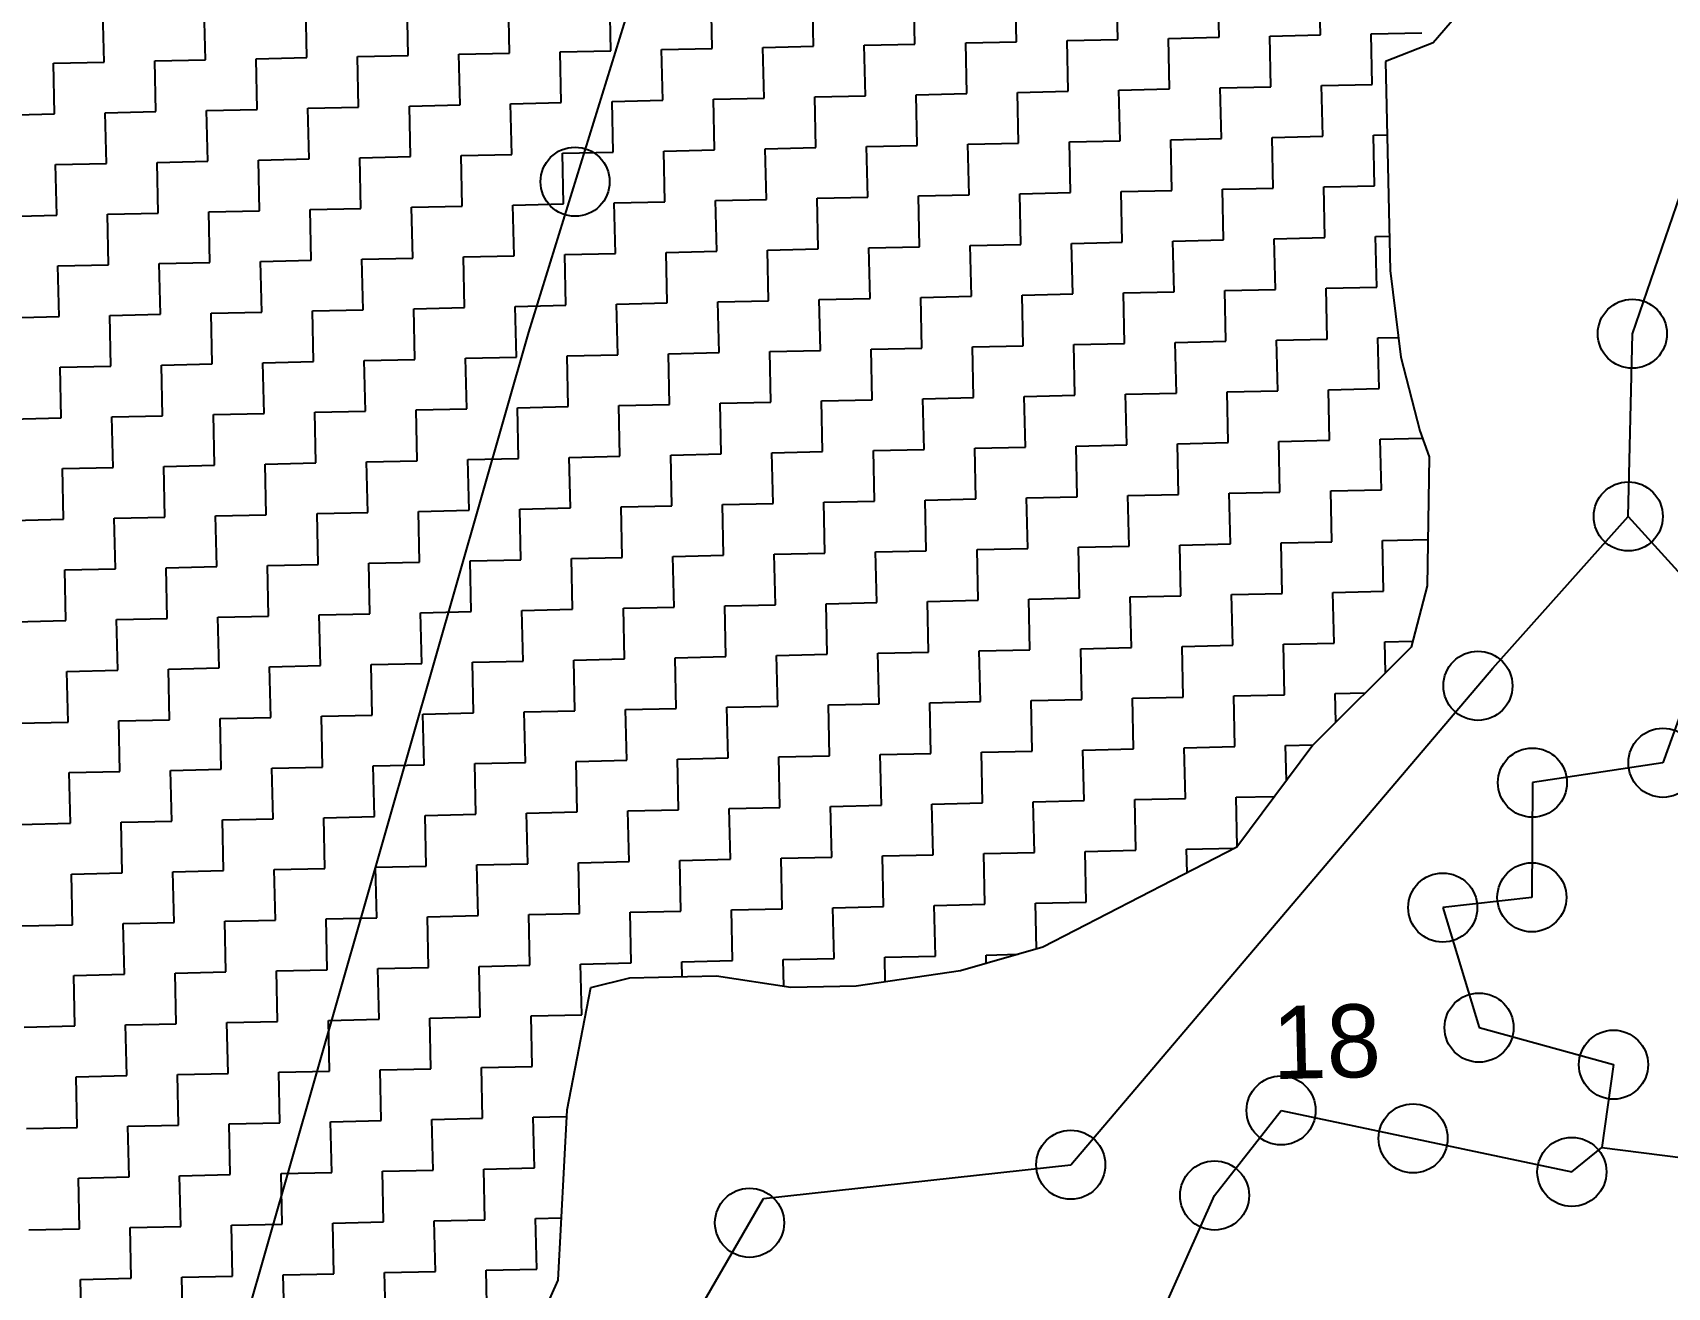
# Model space of a CAD drawing. Header units: metres. Extents: x 281463 to 283423, y 2096851 to 2099007.
# Drawn here: x 281958.3 to 282156.1, y 2097464.6 to 2097616.5 of the extents above; entities that cross this region are included whole.
import ezdxf
from ezdxf.enums import TextEntityAlignment as Align

# ---------------------------------------------------------------- set-up
doc = ezdxf.new("R2010")
doc.units = ezdxf.units.M
for name, color, linetype in [('POLY_HATCH', 12, 'Continuous'), ('POLY_PARCEL', 6, 'Continuous'), ('TEXT_PARCEL', 7, 'Continuous')]:
    doc.layers.add(name, color=color, linetype=linetype)
doc.styles.add('TEXT_MAP', font='')
doc.styles.get('TEXT_MAP').set_extended_font_data('Kruti Dev 050')

msp = doc.modelspace()

# ---------------------------------------------------------------- linework, layer by layer
for centre in [(282023.9, 2097598.43), (282151.83, 2097580.03), (282151.34, 2097557.92), (282133.15, 2097537.42), (282155.53, 2097528.1), (282139.74, 2097525.7), (282128.89, 2097510.58), (282139.67, 2097511.82), (282133.28, 2097496.05), (282149.55, 2097491.57), (282109.33, 2097486.03), (282125.3, 2097482.65), (282083.88, 2097479.46), (282144.51, 2097478.59), (282101.28, 2097475.74), (282045.01, 2097472.43)]:
    msp.add_circle(centre, 4.18)
at = {"layer": 'POLY_HATCH'}
for p, q in [((282141.6, 2097631.35), (282127.72, 2097615.23)), ((282127.72, 2097615.23), (282121.97, 2097612.99)), ((282121.97, 2097612.99), (282122.53, 2097587.7)), ((282122.53, 2097587.7), (282123.82, 2097577.19)), ((282123.82, 2097577.19), (282126.13, 2097568.28)), ((282126.13, 2097568.28), (282127.26, 2097565.14)), ((282127.26, 2097565.14), (282126.99, 2097549.53)), ((282126.99, 2097549.53), (282125.05, 2097542.1)), ((282125.05, 2097542.1), (282113.18, 2097530.24)), ((282113.18, 2097530.24), (282103.96, 2097517.91)), ((282103.96, 2097517.91), (282080.5, 2097505.79)), ((282080.5, 2097505.79), (282070.54, 2097502.93)), ((282070.54, 2097502.93), (282057.92, 2097501.07)), ((282025.76, 2097500.88), (282022.92, 2097486.05)), ((282030.48, 2097502.04), (282025.76, 2097500.88)), ((282041.02, 2097502.27), (282030.48, 2097502.04)), ((282050.02, 2097500.89), (282041.02, 2097502.27)), ((282057.92, 2097501.07), (282050.02, 2097500.89)), ((282022.92, 2097486.05), (282021.8, 2097465.47)), ((282021.8, 2097465.47), (282017.78, 2097456.42))]:
    msp.add_line(p, q, dxfattribs=at)
at = {"layer": 'POLY_HATCH', "linetype": 'Continuous'}
for p, q in [((282065.03, 2097615.09), (282064.9, 2097621.23)), ((282077.3, 2097615.37), (282077.16, 2097621.5)), ((282089.56, 2097615.64), (282089.43, 2097621.77)), ((282101.83, 2097615.92), (282101.69, 2097622.05)), ((282114.09, 2097616.19), (282113.96, 2097622.32)), ((281966.91, 2097612.9), (281966.78, 2097619.03)), ((281979.18, 2097613.17), (281979.04, 2097619.31)), ((281991.44, 2097613.45), (281991.31, 2097619.58)), ((282003.71, 2097613.72), (282003.57, 2097619.86)), ((282015.97, 2097614), (282015.84, 2097620.13)), ((282028.24, 2097614.27), (282028.1, 2097620.4)), ((282040.5, 2097614.55), (282040.37, 2097620.68)), ((282052.77, 2097614.82), (282052.63, 2097620.95)), ((282058.9, 2097614.96), (282065.03, 2097615.09)), ((282071.17, 2097615.23), (282077.3, 2097615.37)), ((282071.3, 2097609.1), (282071.17, 2097615.23)), ((282083.43, 2097615.5), (282089.56, 2097615.64)), ((282083.57, 2097609.37), (282083.43, 2097615.5)), ((282095.7, 2097615.78), (282101.83, 2097615.92)), ((282095.83, 2097609.65), (282095.7, 2097615.78)), ((282107.96, 2097616.05), (282114.09, 2097616.19)), ((282108.1, 2097609.92), (282107.96, 2097616.05)), ((282120.23, 2097616.33), (282126.36, 2097616.46)), ((282120.36, 2097610.19), (282120.23, 2097616.33)), ((281973.05, 2097613.04), (281979.18, 2097613.17)), ((281985.31, 2097613.31), (281991.44, 2097613.45)), ((281985.45, 2097607.18), (281985.31, 2097613.31)), ((281997.58, 2097613.59), (282003.71, 2097613.72)), ((281997.71, 2097607.45), (281997.58, 2097613.59)), ((282009.84, 2097613.86), (282015.97, 2097614)), ((282009.98, 2097607.73), (282009.84, 2097613.86)), ((282022.11, 2097614.13), (282028.24, 2097614.27)), ((282022.24, 2097608), (282022.11, 2097614.13)), ((282034.37, 2097614.41), (282040.5, 2097614.55)), ((282034.51, 2097608.28), (282034.37, 2097614.41)), ((282046.64, 2097614.68), (282052.77, 2097614.82)), ((282046.77, 2097608.55), (282046.64, 2097614.68)), ((282059.04, 2097608.82), (282058.9, 2097614.96)), ((281960.78, 2097612.76), (281966.91, 2097612.9)), ((281960.92, 2097606.63), (281960.78, 2097612.76)), ((281973.18, 2097606.91), (281973.05, 2097613.04)), ((282077.44, 2097609.23), (282083.57, 2097609.37)), ((282077.57, 2097603.1), (282077.44, 2097609.23)), ((282089.7, 2097609.51), (282095.83, 2097609.65)), ((282089.84, 2097603.38), (282089.7, 2097609.51)), ((282101.97, 2097609.78), (282108.1, 2097609.92)), ((282102.1, 2097603.65), (282101.97, 2097609.78)), ((282114.23, 2097610.06), (282120.36, 2097610.19)), ((282114.37, 2097603.92), (282114.23, 2097610.06)), ((281979.32, 2097607.04), (281985.45, 2097607.18)), ((281991.58, 2097607.32), (281997.71, 2097607.45)), ((281991.72, 2097601.18), (281991.58, 2097607.32)), ((282003.85, 2097607.59), (282009.98, 2097607.73)), ((282003.98, 2097601.46), (282003.85, 2097607.59)), ((282016.11, 2097607.86), (282022.24, 2097608)), ((282016.25, 2097601.73), (282016.11, 2097607.86)), ((282028.38, 2097608.14), (282034.51, 2097608.28)), ((282028.51, 2097602.01), (282028.38, 2097608.14)), ((282040.64, 2097608.41), (282046.77, 2097608.55)), ((282040.78, 2097602.28), (282040.64, 2097608.41)), ((282052.91, 2097608.69), (282059.04, 2097608.82)), ((282053.04, 2097602.55), (282052.91, 2097608.69)), ((282065.17, 2097608.96), (282071.3, 2097609.1)), ((282065.31, 2097602.83), (282065.17, 2097608.96)), ((281954.78, 2097606.49), (281960.92, 2097606.63)), ((281967.05, 2097606.77), (281973.18, 2097606.91)), ((281967.19, 2097600.64), (281967.05, 2097606.77)), ((281979.45, 2097600.91), (281979.32, 2097607.04)), ((282083.71, 2097603.24), (282089.84, 2097603.38)), ((282083.84, 2097597.11), (282083.71, 2097603.24)), ((282095.97, 2097603.51), (282102.1, 2097603.65)), ((282096.11, 2097597.38), (282095.97, 2097603.51)), ((282108.24, 2097603.79), (282114.37, 2097603.92)), ((282108.37, 2097597.66), (282108.24, 2097603.79)), ((282120.5, 2097604.06), (282122.17, 2097604.1)), ((282120.64, 2097597.93), (282120.5, 2097604.06)), ((281997.85, 2097601.32), (282003.98, 2097601.46)), ((281997.99, 2097595.19), (281997.85, 2097601.32)), ((282010.11, 2097601.6), (282016.25, 2097601.73)), ((282010.25, 2097595.46), (282010.11, 2097601.6)), ((282022.38, 2097601.87), (282028.51, 2097602.01)), ((282022.52, 2097595.74), (282022.38, 2097601.87)), ((282034.64, 2097602.14), (282040.78, 2097602.28)), ((282034.78, 2097596.01), (282034.64, 2097602.14)), ((282046.91, 2097602.42), (282053.04, 2097602.55)), ((282047.05, 2097596.28), (282046.91, 2097602.42)), ((282059.18, 2097602.69), (282065.31, 2097602.83)), ((282059.31, 2097596.56), (282059.18, 2097602.69)), ((282071.44, 2097602.97), (282077.57, 2097603.1)), ((282071.58, 2097596.83), (282071.44, 2097602.97)), ((281961.05, 2097600.5), (281967.19, 2097600.64)), ((281961.19, 2097594.37), (281961.05, 2097600.5)), ((281973.32, 2097600.77), (281979.45, 2097600.91)), ((281973.46, 2097594.64), (281973.32, 2097600.77)), ((281985.58, 2097601.05), (281991.72, 2097601.18)), ((281985.72, 2097594.91), (281985.58, 2097601.05)), ((282089.97, 2097597.24), (282096.11, 2097597.38)), ((282102.24, 2097597.52), (282108.37, 2097597.66)), ((282102.38, 2097591.39), (282102.24, 2097597.52)), ((282114.5, 2097597.79), (282120.64, 2097597.93)), ((282114.64, 2097591.66), (282114.5, 2097597.79)), ((282004.12, 2097595.33), (282010.25, 2097595.46)), ((282004.26, 2097589.19), (282004.12, 2097595.33)), ((282016.38, 2097595.6), (282022.52, 2097595.74)), ((282016.52, 2097589.47), (282016.38, 2097595.6)), ((282028.65, 2097595.87), (282034.78, 2097596.01)), ((282028.79, 2097589.74), (282028.65, 2097595.87)), ((282040.91, 2097596.15), (282047.05, 2097596.28)), ((282041.05, 2097590.02), (282040.91, 2097596.15)), ((282053.18, 2097596.42), (282059.31, 2097596.56)), ((282053.32, 2097590.29), (282053.18, 2097596.42)), ((282065.44, 2097596.7), (282071.58, 2097596.83)), ((282065.58, 2097590.56), (282065.44, 2097596.7)), ((282077.71, 2097596.97), (282083.84, 2097597.11)), ((282077.85, 2097590.84), (282077.71, 2097596.97)), ((282090.11, 2097591.11), (282089.97, 2097597.24)), ((281955.06, 2097594.23), (281961.19, 2097594.37)), ((281967.32, 2097594.5), (281973.46, 2097594.64)), ((281967.46, 2097588.37), (281967.32, 2097594.5)), ((281979.59, 2097594.78), (281985.72, 2097594.91)), ((281979.73, 2097588.64), (281979.59, 2097594.78)), ((281991.85, 2097595.05), (281997.99, 2097595.19)), ((281991.99, 2097588.92), (281991.85, 2097595.05)), ((282096.24, 2097591.25), (282102.38, 2097591.39)), ((282108.51, 2097591.52), (282114.64, 2097591.66)), ((282108.65, 2097585.39), (282108.51, 2097591.52)), ((282120.77, 2097591.8), (282122.44, 2097591.83)), ((282120.91, 2097585.66), (282120.77, 2097591.8)), ((282010.39, 2097589.33), (282016.52, 2097589.47)), ((282022.65, 2097589.6), (282028.79, 2097589.74)), ((282022.79, 2097583.47), (282022.65, 2097589.6)), ((282034.92, 2097589.88), (282041.05, 2097590.02)), ((282035.06, 2097583.75), (282034.92, 2097589.88)), ((282047.18, 2097590.15), (282053.32, 2097590.29)), ((282047.32, 2097584.02), (282047.18, 2097590.15)), ((282059.45, 2097590.43), (282065.58, 2097590.56)), ((282059.59, 2097584.29), (282059.45, 2097590.43)), ((282071.71, 2097590.7), (282077.85, 2097590.84)), ((282071.85, 2097584.57), (282071.71, 2097590.7)), ((282083.98, 2097590.97), (282090.11, 2097591.11)), ((282084.12, 2097584.84), (282083.98, 2097590.97)), ((282096.38, 2097585.12), (282096.24, 2097591.25)), ((281961.33, 2097588.23), (281967.46, 2097588.37)), ((281961.47, 2097582.1), (281961.33, 2097588.23)), ((281973.59, 2097588.51), (281979.73, 2097588.64)), ((281973.73, 2097582.38), (281973.59, 2097588.51)), ((281985.86, 2097588.78), (281991.99, 2097588.92)), ((281986, 2097582.65), (281985.86, 2097588.78)), ((281998.12, 2097589.06), (282004.26, 2097589.19)), ((281998.26, 2097582.92), (281998.12, 2097589.06)), ((282010.53, 2097583.2), (282010.39, 2097589.33)), ((282102.51, 2097585.25), (282108.65, 2097585.39)), ((282114.78, 2097585.53), (282120.91, 2097585.66)), ((282114.92, 2097579.39), (282114.78, 2097585.53)), ((282016.66, 2097583.33), (282022.79, 2097583.47)), ((282028.92, 2097583.61), (282035.06, 2097583.75)), ((282029.06, 2097577.48), (282028.92, 2097583.61)), ((282041.19, 2097583.88), (282047.32, 2097584.02)), ((282041.33, 2097577.75), (282041.19, 2097583.88)), ((282053.45, 2097584.16), (282059.59, 2097584.29)), ((282053.59, 2097578.02), (282053.45, 2097584.16)), ((282065.72, 2097584.43), (282071.85, 2097584.57)), ((282065.86, 2097578.3), (282065.72, 2097584.43)), ((282077.98, 2097584.7), (282084.12, 2097584.84)), ((282078.12, 2097578.57), (282077.98, 2097584.7)), ((282090.25, 2097584.98), (282096.38, 2097585.12)), ((282090.39, 2097578.85), (282090.25, 2097584.98)), ((282102.65, 2097579.12), (282102.51, 2097585.25)), ((281955.33, 2097581.96), (281961.47, 2097582.1)), ((281967.6, 2097582.24), (281973.73, 2097582.38)), ((281967.74, 2097576.11), (281967.6, 2097582.24)), ((281979.86, 2097582.51), (281986, 2097582.65)), ((281980, 2097576.38), (281979.86, 2097582.51)), ((281992.13, 2097582.79), (281998.26, 2097582.92)), ((281992.27, 2097576.65), (281992.13, 2097582.79)), ((282004.39, 2097583.06), (282010.53, 2097583.2)), ((282004.53, 2097576.93), (282004.39, 2097583.06)), ((282016.8, 2097577.2), (282016.66, 2097583.33)), ((282121.05, 2097579.53), (282123.53, 2097579.59)), ((282121.19, 2097573.4), (282121.05, 2097579.53)), ((282022.93, 2097577.34), (282029.06, 2097577.48)), ((282035.19, 2097577.61), (282041.33, 2097577.75)), ((282035.33, 2097571.48), (282035.19, 2097577.61)), ((282047.46, 2097577.89), (282053.59, 2097578.02)), ((282047.6, 2097571.75), (282047.46, 2097577.89)), ((282059.72, 2097578.16), (282065.86, 2097578.3)), ((282059.86, 2097572.03), (282059.72, 2097578.16)), ((282071.99, 2097578.44), (282078.12, 2097578.57)), ((282072.13, 2097572.3), (282071.99, 2097578.44)), ((282084.25, 2097578.71), (282090.39, 2097578.85)), ((282084.39, 2097572.58), (282084.25, 2097578.71)), ((282096.52, 2097578.98), (282102.65, 2097579.12)), ((282096.66, 2097572.85), (282096.52, 2097578.98)), ((282108.78, 2097579.26), (282114.92, 2097579.39)), ((282108.92, 2097573.12), (282108.78, 2097579.26)), ((281961.6, 2097575.97), (281967.74, 2097576.11)), ((281961.74, 2097569.84), (281961.6, 2097575.97)), ((281973.87, 2097576.24), (281980, 2097576.38)), ((281974, 2097570.11), (281973.87, 2097576.24)), ((281986.13, 2097576.52), (281992.27, 2097576.65)), ((281986.27, 2097570.38), (281986.13, 2097576.52)), ((281998.4, 2097576.79), (282004.53, 2097576.93)), ((281998.53, 2097570.66), (281998.4, 2097576.79)), ((282010.66, 2097577.06), (282016.8, 2097577.2)), ((282010.8, 2097570.93), (282010.66, 2097577.06)), ((282023.07, 2097571.21), (282022.93, 2097577.34)), ((282041.46, 2097571.62), (282047.6, 2097571.75)), ((282041.6, 2097565.49), (282041.46, 2097571.62)), ((282053.73, 2097571.89), (282059.86, 2097572.03)), ((282053.86, 2097565.76), (282053.73, 2097571.89)), ((282065.99, 2097572.17), (282072.13, 2097572.3)), ((282066.13, 2097566.03), (282065.99, 2097572.17)), ((282078.26, 2097572.44), (282084.39, 2097572.58)), ((282078.39, 2097566.31), (282078.26, 2097572.44)), ((282090.52, 2097572.71), (282096.66, 2097572.85)), ((282090.66, 2097566.58), (282090.52, 2097572.71)), ((282102.79, 2097572.99), (282108.92, 2097573.12)), ((282102.92, 2097566.86), (282102.79, 2097572.99)), ((282115.05, 2097573.26), (282121.19, 2097573.4)), ((282115.19, 2097567.13), (282115.05, 2097573.26)), ((281955.61, 2097569.7), (281961.74, 2097569.84)), ((281967.87, 2097569.97), (281974, 2097570.11)), ((281968.01, 2097563.84), (281967.87, 2097569.97)), ((281980.14, 2097570.25), (281986.27, 2097570.38)), ((281980.27, 2097564.11), (281980.14, 2097570.25)), ((281992.4, 2097570.52), (281998.53, 2097570.66)), ((281992.54, 2097564.39), (281992.4, 2097570.52)), ((282004.67, 2097570.8), (282010.8, 2097570.93)), ((282004.8, 2097564.66), (282004.67, 2097570.8)), ((282016.93, 2097571.07), (282023.07, 2097571.21)), ((282017.07, 2097564.94), (282016.93, 2097571.07)), ((282029.2, 2097571.34), (282035.33, 2097571.48)), ((282029.33, 2097565.21), (282029.2, 2097571.34)), ((282047.73, 2097565.62), (282053.86, 2097565.76)), ((282047.87, 2097559.49), (282047.73, 2097565.62)), ((282060, 2097565.9), (282066.13, 2097566.03)), ((282060.13, 2097559.76), (282060, 2097565.9)), ((282072.26, 2097566.17), (282078.39, 2097566.31)), ((282072.4, 2097560.04), (282072.26, 2097566.17)), ((282084.53, 2097566.44), (282090.66, 2097566.58)), ((282084.66, 2097560.31), (282084.53, 2097566.44)), ((282096.79, 2097566.72), (282102.92, 2097566.86)), ((282096.93, 2097560.59), (282096.79, 2097566.72)), ((282109.06, 2097566.99), (282115.19, 2097567.13)), ((282109.19, 2097560.86), (282109.06, 2097566.99)), ((282121.32, 2097567.27), (282126.45, 2097567.38)), ((282121.46, 2097561.13), (282121.32, 2097567.27)), ((281961.88, 2097563.7), (281968.01, 2097563.84)), ((281962.01, 2097557.57), (281961.88, 2097563.7)), ((281974.14, 2097563.98), (281980.27, 2097564.11)), ((281974.28, 2097557.85), (281974.14, 2097563.98)), ((281986.41, 2097564.25), (281992.54, 2097564.39)), ((281986.54, 2097558.12), (281986.41, 2097564.25)), ((281998.67, 2097564.53), (282004.8, 2097564.66)), ((281998.81, 2097558.39), (281998.67, 2097564.53)), ((282010.94, 2097564.8), (282017.07, 2097564.94)), ((282011.07, 2097558.67), (282010.94, 2097564.8)), ((282023.2, 2097565.07), (282029.33, 2097565.21)), ((282023.34, 2097558.94), (282023.2, 2097565.07)), ((282035.47, 2097565.35), (282041.6, 2097565.49)), ((282035.6, 2097559.22), (282035.47, 2097565.35)), ((282054, 2097559.63), (282060.13, 2097559.76)), ((282066.27, 2097559.9), (282072.4, 2097560.04)), ((282066.4, 2097553.77), (282066.27, 2097559.9)), ((282078.53, 2097560.17), (282084.66, 2097560.31)), ((282078.67, 2097554.04), (282078.53, 2097560.17)), ((282090.8, 2097560.45), (282096.93, 2097560.59)), ((282090.93, 2097554.32), (282090.8, 2097560.45)), ((282103.06, 2097560.72), (282109.19, 2097560.86)), ((282103.2, 2097554.59), (282103.06, 2097560.72)), ((282115.33, 2097561), (282121.46, 2097561.13)), ((282115.46, 2097554.86), (282115.33, 2097561)), ((281968.15, 2097557.71), (281974.28, 2097557.85)), ((281968.28, 2097551.58), (281968.15, 2097557.71)), ((281980.41, 2097557.98), (281986.54, 2097558.12)), ((281980.55, 2097551.85), (281980.41, 2097557.98)), ((281992.68, 2097558.26), (281998.81, 2097558.39)), ((281992.81, 2097552.12), (281992.68, 2097558.26)), ((282004.94, 2097558.53), (282011.07, 2097558.67)), ((282005.08, 2097552.4), (282004.94, 2097558.53)), ((282017.21, 2097558.8), (282023.34, 2097558.94)), ((282017.34, 2097552.67), (282017.21, 2097558.8)), ((282029.47, 2097559.08), (282035.6, 2097559.22)), ((282029.61, 2097552.95), (282029.47, 2097559.08)), ((282041.74, 2097559.35), (282047.87, 2097559.49)), ((282041.87, 2097553.22), (282041.74, 2097559.35)), ((282054.14, 2097553.49), (282054, 2097559.63)), ((281955.88, 2097557.43), (281962.01, 2097557.57)), ((282060.27, 2097553.63), (282066.4, 2097553.77)), ((282072.54, 2097553.91), (282078.67, 2097554.04)), ((282072.67, 2097547.77), (282072.54, 2097553.91)), ((282084.8, 2097554.18), (282090.93, 2097554.32)), ((282084.94, 2097548.05), (282084.8, 2097554.18)), ((282097.07, 2097554.45), (282103.2, 2097554.59)), ((282097.2, 2097548.32), (282097.07, 2097554.45)), ((282109.33, 2097554.73), (282115.46, 2097554.86)), ((282109.47, 2097548.59), (282109.33, 2097554.73)), ((282121.6, 2097555), (282127.09, 2097555.12)), ((282121.73, 2097548.87), (282121.6, 2097555)), ((281974.42, 2097551.71), (281980.55, 2097551.85)), ((281986.68, 2097551.99), (281992.81, 2097552.12)), ((281986.82, 2097545.85), (281986.68, 2097551.99)), ((281998.95, 2097552.26), (282005.08, 2097552.4)), ((281999.08, 2097546.13), (281998.95, 2097552.26)), ((282011.21, 2097552.53), (282017.34, 2097552.67)), ((282011.35, 2097546.4), (282011.21, 2097552.53)), ((282023.48, 2097552.81), (282029.61, 2097552.95)), ((282023.61, 2097546.68), (282023.48, 2097552.81)), ((282035.74, 2097553.08), (282041.87, 2097553.22)), ((282035.88, 2097546.95), (282035.74, 2097553.08)), ((282048.01, 2097553.36), (282054.14, 2097553.49)), ((282048.14, 2097547.22), (282048.01, 2097553.36)), ((282060.41, 2097547.5), (282060.27, 2097553.63)), ((281962.15, 2097551.44), (281968.28, 2097551.58)), ((281962.29, 2097545.31), (281962.15, 2097551.44)), ((281974.55, 2097545.58), (281974.42, 2097551.71)), ((282078.81, 2097547.91), (282084.94, 2097548.05)), ((282078.94, 2097541.78), (282078.81, 2097547.91)), ((282091.07, 2097548.18), (282097.2, 2097548.32)), ((282091.21, 2097542.05), (282091.07, 2097548.18)), ((282103.34, 2097548.46), (282109.47, 2097548.59)), ((282103.47, 2097542.33), (282103.34, 2097548.46)), ((282115.6, 2097548.73), (282121.73, 2097548.87)), ((282115.74, 2097542.6), (282115.6, 2097548.73)), ((281980.69, 2097545.72), (281986.82, 2097545.85)), ((281992.95, 2097545.99), (281999.08, 2097546.13)), ((281993.09, 2097539.86), (281992.95, 2097545.99)), ((282005.22, 2097546.27), (282011.35, 2097546.4)), ((282005.35, 2097540.13), (282005.22, 2097546.27)), ((282017.48, 2097546.54), (282023.61, 2097546.68)), ((282017.62, 2097540.41), (282017.48, 2097546.54)), ((282029.75, 2097546.81), (282035.88, 2097546.95)), ((282029.88, 2097540.68), (282029.75, 2097546.81)), ((282042.01, 2097547.09), (282048.14, 2097547.22)), ((282042.15, 2097540.95), (282042.01, 2097547.09)), ((282054.28, 2097547.36), (282060.41, 2097547.5)), ((282054.41, 2097541.23), (282054.28, 2097547.36)), ((282066.54, 2097547.64), (282072.67, 2097547.77)), ((282066.68, 2097541.5), (282066.54, 2097547.64)), ((281956.16, 2097545.17), (281962.29, 2097545.31)), ((281968.42, 2097545.44), (281974.55, 2097545.58)), ((281968.56, 2097539.31), (281968.42, 2097545.44)), ((281980.82, 2097539.58), (281980.69, 2097545.72)), ((282085.08, 2097541.91), (282091.21, 2097542.05)), ((282085.21, 2097535.78), (282085.08, 2097541.91)), ((282097.34, 2097542.19), (282103.47, 2097542.33)), ((282097.48, 2097536.06), (282097.34, 2097542.19)), ((282109.61, 2097542.46), (282115.74, 2097542.6)), ((282109.74, 2097536.33), (282109.61, 2097542.46)), ((282121.87, 2097542.74), (282125.23, 2097542.81)), ((282121.95, 2097539.01), (282121.87, 2097542.74)), ((281999.22, 2097540), (282005.35, 2097540.13)), ((281999.36, 2097533.86), (281999.22, 2097540)), ((282011.49, 2097540.27), (282017.62, 2097540.41)), ((282011.62, 2097534.14), (282011.49, 2097540.27)), ((282023.75, 2097540.54), (282029.88, 2097540.68)), ((282023.89, 2097534.41), (282023.75, 2097540.54)), ((282036.02, 2097540.82), (282042.15, 2097540.95)), ((282036.15, 2097534.69), (282036.02, 2097540.82)), ((282048.28, 2097541.09), (282054.41, 2097541.23)), ((282048.42, 2097534.96), (282048.28, 2097541.09)), ((282060.55, 2097541.37), (282066.68, 2097541.5)), ((282060.68, 2097535.23), (282060.55, 2097541.37)), ((282072.81, 2097541.64), (282078.94, 2097541.78)), ((282072.95, 2097535.51), (282072.81, 2097541.64)), ((281962.42, 2097539.17), (281968.56, 2097539.31)), ((281962.56, 2097533.04), (281962.42, 2097539.17)), ((281974.69, 2097539.45), (281980.82, 2097539.58)), ((281974.83, 2097533.31), (281974.69, 2097539.45)), ((281986.95, 2097539.72), (281993.09, 2097539.86)), ((281987.09, 2097533.59), (281986.95, 2097539.72)), ((282091.35, 2097535.92), (282097.48, 2097536.06)), ((282103.61, 2097536.19), (282109.74, 2097536.33)), ((282103.75, 2097530.06), (282103.61, 2097536.19)), ((282115.88, 2097536.47), (282119.49, 2097536.55)), ((282115.95, 2097533.01), (282115.88, 2097536.47)), ((282005.49, 2097534), (282011.62, 2097534.14)), ((282005.63, 2097527.87), (282005.49, 2097534)), ((282017.75, 2097534.27), (282023.89, 2097534.41)), ((282017.89, 2097528.14), (282017.75, 2097534.27)), ((282030.02, 2097534.55), (282036.15, 2097534.69)), ((282030.16, 2097528.42), (282030.02, 2097534.55)), ((282042.28, 2097534.82), (282048.42, 2097534.96)), ((282042.42, 2097528.69), (282042.28, 2097534.82)), ((282054.55, 2097535.1), (282060.68, 2097535.23)), ((282054.69, 2097528.96), (282054.55, 2097535.1)), ((282066.81, 2097535.37), (282072.95, 2097535.51)), ((282066.95, 2097529.24), (282066.81, 2097535.37)), ((282079.08, 2097535.64), (282085.21, 2097535.78)), ((282079.22, 2097529.51), (282079.08, 2097535.64)), ((282091.48, 2097529.79), (282091.35, 2097535.92)), ((281956.43, 2097532.9), (281962.56, 2097533.04)), ((281968.69, 2097533.18), (281974.83, 2097533.31)), ((281968.83, 2097527.05), (281968.69, 2097533.18)), ((281980.96, 2097533.45), (281987.09, 2097533.59)), ((281981.1, 2097527.32), (281980.96, 2097533.45)), ((281993.22, 2097533.73), (281999.36, 2097533.86)), ((281993.36, 2097527.59), (281993.22, 2097533.73)), ((282097.61, 2097529.92), (282103.75, 2097530.06)), ((282109.88, 2097530.2), (282113.21, 2097530.27)), ((282109.97, 2097525.95), (282109.88, 2097530.2)), ((282011.76, 2097528), (282017.89, 2097528.14)), ((282024.02, 2097528.28), (282030.16, 2097528.42)), ((282024.16, 2097522.15), (282024.02, 2097528.28)), ((282036.29, 2097528.55), (282042.42, 2097528.69)), ((282036.43, 2097522.42), (282036.29, 2097528.55)), ((282048.55, 2097528.83), (282054.69, 2097528.96)), ((282048.69, 2097522.69), (282048.55, 2097528.83)), ((282060.82, 2097529.1), (282066.95, 2097529.24)), ((282060.96, 2097522.97), (282060.82, 2097529.1)), ((282073.08, 2097529.37), (282079.22, 2097529.51)), ((282073.22, 2097523.24), (282073.08, 2097529.37)), ((282085.35, 2097529.65), (282091.48, 2097529.79)), ((282085.49, 2097523.52), (282085.35, 2097529.65)), ((282097.75, 2097523.79), (282097.61, 2097529.92)), ((281962.7, 2097526.91), (281968.83, 2097527.05)), ((281962.84, 2097520.78), (281962.7, 2097526.91)), ((281974.96, 2097527.18), (281981.1, 2097527.32)), ((281975.1, 2097521.05), (281974.96, 2097527.18)), ((281987.23, 2097527.46), (281993.36, 2097527.59)), ((281987.37, 2097521.32), (281987.23, 2097527.46)), ((281999.49, 2097527.73), (282005.63, 2097527.87)), ((281999.63, 2097521.6), (281999.49, 2097527.73)), ((282011.9, 2097521.87), (282011.76, 2097528)), ((282018.03, 2097522.01), (282024.16, 2097522.15)), ((282030.29, 2097522.28), (282036.43, 2097522.42)), ((282030.43, 2097516.15), (282030.29, 2097522.28)), ((282042.56, 2097522.56), (282048.69, 2097522.69)), ((282042.7, 2097516.42), (282042.56, 2097522.56)), ((282054.82, 2097522.83), (282060.96, 2097522.97)), ((282054.96, 2097516.7), (282054.82, 2097522.83)), ((282067.09, 2097523.11), (282073.22, 2097523.24)), ((282067.23, 2097516.97), (282067.09, 2097523.11)), ((282079.35, 2097523.38), (282085.49, 2097523.52)), ((282079.49, 2097517.25), (282079.35, 2097523.38)), ((282091.62, 2097523.65), (282097.75, 2097523.79)), ((282091.76, 2097517.52), (282091.62, 2097523.65)), ((282103.88, 2097523.93), (282108.54, 2097524.03)), ((282104.02, 2097517.98), (282103.88, 2097523.93)), ((281956.7, 2097520.64), (281962.84, 2097520.78)), ((281968.97, 2097520.91), (281975.1, 2097521.05)), ((281969.11, 2097514.78), (281968.97, 2097520.91)), ((281981.23, 2097521.19), (281987.37, 2097521.32)), ((281981.37, 2097515.05), (281981.23, 2097521.19)), ((281993.5, 2097521.46), (281999.63, 2097521.6)), ((281993.64, 2097515.33), (281993.5, 2097521.46)), ((282005.76, 2097521.74), (282011.9, 2097521.87)), ((282005.9, 2097515.6), (282005.76, 2097521.74)), ((282018.17, 2097515.88), (282018.03, 2097522.01)), ((282036.56, 2097516.29), (282042.7, 2097516.42)), ((282036.7, 2097510.16), (282036.56, 2097516.29)), ((282048.83, 2097516.56), (282054.96, 2097516.7)), ((282048.97, 2097510.43), (282048.83, 2097516.56)), ((282061.09, 2097516.84), (282067.23, 2097516.97)), ((282061.23, 2097510.7), (282061.09, 2097516.84)), ((282073.36, 2097517.11), (282079.49, 2097517.25)), ((282073.5, 2097510.98), (282073.36, 2097517.11)), ((282085.62, 2097517.38), (282091.76, 2097517.52)), ((282085.76, 2097511.25), (282085.62, 2097517.38)), ((282097.89, 2097517.66), (282103.73, 2097517.79)), ((282097.95, 2097514.8), (282097.89, 2097517.66)), ((281962.97, 2097514.64), (281969.11, 2097514.78)), ((281963.11, 2097508.51), (281962.97, 2097514.64)), ((281975.24, 2097514.92), (281981.37, 2097515.05)), ((281975.38, 2097508.78), (281975.24, 2097514.92)), ((281987.5, 2097515.19), (281993.64, 2097515.33)), ((281987.64, 2097509.06), (281987.5, 2097515.19)), ((281999.77, 2097515.47), (282005.9, 2097515.6)), ((281999.91, 2097509.33), (281999.77, 2097515.47)), ((282012.03, 2097515.74), (282018.17, 2097515.88)), ((282012.17, 2097509.61), (282012.03, 2097515.74)), ((282024.3, 2097516.01), (282030.43, 2097516.15)), ((282024.44, 2097509.88), (282024.3, 2097516.01)), ((282042.83, 2097510.29), (282048.97, 2097510.43)), ((282042.97, 2097504.16), (282042.83, 2097510.29)), ((282055.1, 2097510.57), (282061.23, 2097510.7)), ((282055.24, 2097504.43), (282055.1, 2097510.57)), ((282067.36, 2097510.84), (282073.5, 2097510.98)), ((282067.5, 2097504.71), (282067.36, 2097510.84)), ((282079.63, 2097511.11), (282085.76, 2097511.25)), ((282079.75, 2097505.57), (282079.63, 2097511.11)), ((281956.98, 2097508.37), (281963.11, 2097508.51)), ((281969.24, 2097508.65), (281975.38, 2097508.78)), ((281969.38, 2097502.52), (281969.24, 2097508.65)), ((281981.51, 2097508.92), (281987.64, 2097509.06)), ((281981.64, 2097502.79), (281981.51, 2097508.92)), ((281993.77, 2097509.2), (281999.91, 2097509.33)), ((281993.91, 2097503.06), (281993.77, 2097509.2)), ((282006.04, 2097509.47), (282012.17, 2097509.61)), ((282006.17, 2097503.34), (282006.04, 2097509.47)), ((282018.3, 2097509.74), (282024.44, 2097509.88)), ((282018.44, 2097503.61), (282018.3, 2097509.74)), ((282030.57, 2097510.02), (282036.7, 2097510.16)), ((282030.7, 2097503.89), (282030.57, 2097510.02)), ((282049.1, 2097504.3), (282055.24, 2097504.43)), ((282049.18, 2097501.02), (282049.1, 2097504.3)), ((282061.37, 2097504.57), (282067.5, 2097504.71)), ((282061.43, 2097501.59), (282061.37, 2097504.57)), ((282073.63, 2097504.84), (282077.51, 2097504.93)), ((282073.66, 2097503.82), (282073.63, 2097504.84)), ((281963.25, 2097502.38), (281969.38, 2097502.52)), ((281963.38, 2097496.25), (281963.25, 2097502.38)), ((281975.51, 2097502.65), (281981.64, 2097502.79)), ((281975.65, 2097496.52), (281975.51, 2097502.65)), ((281987.78, 2097502.93), (281993.91, 2097503.06)), ((281987.91, 2097496.79), (281987.78, 2097502.93)), ((282000.04, 2097503.2), (282006.17, 2097503.34)), ((282000.18, 2097497.07), (282000.04, 2097503.2)), ((282012.31, 2097503.47), (282018.44, 2097503.61)), ((282012.44, 2097497.34), (282012.31, 2097503.47)), ((282024.57, 2097503.75), (282030.7, 2097503.89)), ((282024.71, 2097497.62), (282024.57, 2097503.75)), ((282036.84, 2097504.02), (282042.97, 2097504.16)), ((282036.88, 2097502.18), (282036.84, 2097504.02)), ((281969.52, 2097496.38), (281975.65, 2097496.52)), ((281969.65, 2097490.25), (281969.52, 2097496.38)), ((281981.78, 2097496.66), (281987.91, 2097496.79)), ((281981.92, 2097490.52), (281981.78, 2097496.66)), ((281994.05, 2097496.93), (282000.18, 2097497.07)), ((281994.18, 2097490.8), (281994.05, 2097496.93)), ((282006.31, 2097497.2), (282012.44, 2097497.34)), ((282006.45, 2097491.07), (282006.31, 2097497.2)), ((282018.58, 2097497.48), (282024.71, 2097497.62)), ((282018.71, 2097491.35), (282018.58, 2097497.48)), ((281957.25, 2097496.11), (281963.38, 2097496.25)), ((281975.79, 2097490.39), (281981.92, 2097490.52)), ((281988.05, 2097490.66), (281994.18, 2097490.8)), ((281988.19, 2097484.53), (281988.05, 2097490.66)), ((282000.32, 2097490.94), (282006.45, 2097491.07)), ((282000.45, 2097484.8), (282000.32, 2097490.94)), ((282012.58, 2097491.21), (282018.71, 2097491.35)), ((282012.72, 2097485.08), (282012.58, 2097491.21)), ((281963.52, 2097490.11), (281969.65, 2097490.25)), ((281963.66, 2097483.98), (281963.52, 2097490.11)), ((281975.92, 2097484.25), (281975.79, 2097490.39)), ((281982.06, 2097484.39), (281988.19, 2097484.53)), ((281994.32, 2097484.67), (282000.45, 2097484.8)), ((281994.46, 2097478.53), (281994.32, 2097484.67)), ((282006.59, 2097484.94), (282012.72, 2097485.08)), ((282006.72, 2097478.81), (282006.59, 2097484.94)), ((282018.85, 2097485.21), (282022.88, 2097485.3)), ((282018.99, 2097479.08), (282018.85, 2097485.21)), ((281957.53, 2097483.84), (281963.66, 2097483.98)), ((281969.79, 2097484.12), (281975.92, 2097484.25)), ((281969.93, 2097477.99), (281969.79, 2097484.12)), ((281982.19, 2097478.26), (281982.06, 2097484.39)), ((282000.59, 2097478.67), (282006.72, 2097478.81)), ((282000.73, 2097472.54), (282000.59, 2097478.67)), ((282012.86, 2097478.94), (282018.99, 2097479.08)), ((282012.99, 2097472.81), (282012.86, 2097478.94)), ((281963.8, 2097477.85), (281969.93, 2097477.99)), ((281963.93, 2097471.72), (281963.8, 2097477.85)), ((281976.06, 2097478.12), (281982.19, 2097478.26)), ((281976.2, 2097471.99), (281976.06, 2097478.12)), ((281988.33, 2097478.4), (281994.46, 2097478.53)), ((281988.46, 2097472.26), (281988.33, 2097478.4)), ((282006.86, 2097472.67), (282012.99, 2097472.81)), ((282007, 2097466.54), (282006.86, 2097472.67)), ((282019.13, 2097472.95), (282022.21, 2097473.02)), ((282019.26, 2097466.82), (282019.13, 2097472.95)), ((281957.8, 2097471.58), (281963.93, 2097471.72)), ((281970.06, 2097471.85), (281976.2, 2097471.99)), ((281970.2, 2097465.72), (281970.06, 2097471.85)), ((281982.33, 2097472.13), (281988.46, 2097472.26)), ((281982.47, 2097465.99), (281982.33, 2097472.13)), ((281994.59, 2097472.4), (282000.73, 2097472.54)), ((281994.73, 2097466.27), (281994.59, 2097472.4)), ((282013.13, 2097466.68), (282019.26, 2097466.82)), ((281964.07, 2097465.58), (281970.2, 2097465.72)), ((281964.21, 2097459.45), (281964.07, 2097465.58)), ((281976.33, 2097465.86), (281982.47, 2097465.99)), ((281976.47, 2097459.72), (281976.33, 2097465.86)), ((281988.6, 2097466.13), (281994.73, 2097466.27)), ((281988.74, 2097460), (281988.6, 2097466.13)), ((282000.86, 2097466.41), (282007, 2097466.54)), ((282001, 2097460.27), (282000.86, 2097466.41)), ((282013.27, 2097460.55), (282013.13, 2097466.68))]:
    msp.add_line(p, q, dxfattribs=at)
at = {"layer": 'POLY_PARCEL'}
for p, q in [((282056.84, 2097704.7), (282018.25, 2097580.23)), ((282151.83, 2097580.03), (282160.29, 2097604.53)), ((282018.25, 2097580.23), (281979.05, 2097443.24)), ((282151.34, 2097557.92), (282151.83, 2097580.03)), ((282134.96, 2097539.54), (282151.34, 2097557.92)), ((282151.34, 2097557.92), (282162, 2097546.11)), ((282162, 2097546.11), (282155.53, 2097528.1)), ((282083.88, 2097479.46), (282134.96, 2097539.54)), ((282155.53, 2097528.1), (282139.74, 2097525.7)), ((282155.53, 2097528.1), (282155.53, 2097528.1)), ((282155.53, 2097528.1), (282155.53, 2097528.1)), ((282139.74, 2097525.7), (282139.67, 2097511.82)), ((282139.67, 2097511.82), (282128.89, 2097510.58)), ((282128.89, 2097510.58), (282133.28, 2097496.05)), ((282133.28, 2097496.05), (282149.55, 2097491.57)), ((282149.55, 2097491.57), (282148.13, 2097481.54)), ((282101.28, 2097475.74), (282109.33, 2097486.03)), ((282109.33, 2097486.03), (282109.33, 2097486.03)), ((282109.33, 2097486.03), (282144.51, 2097478.59)), ((282144.51, 2097478.59), (282148.13, 2097481.54)), ((282148.13, 2097481.54), (282161.68, 2097479.8)), ((282046.7, 2097475.36), (282083.88, 2097479.46)), ((282144.51, 2097478.59), (282144.51, 2097478.59)), ((282036.84, 2097458.35), (282046.7, 2097475.36)), ((282091.56, 2097454), (282101.28, 2097475.74))]:
    msp.add_line(p, q, dxfattribs=at)

# ---------------------------------------------------------------- texts
at = {"layer": 'TEXT_PARCEL', "style": 'TEXT_MAP'}
msp.add_text('18', height=8.833, rotation=1.2801, dxfattribs=at).set_placement((282114.82, 2097494.38), align=Align.MIDDLE)

doc.saveas('drawing.dxf')
